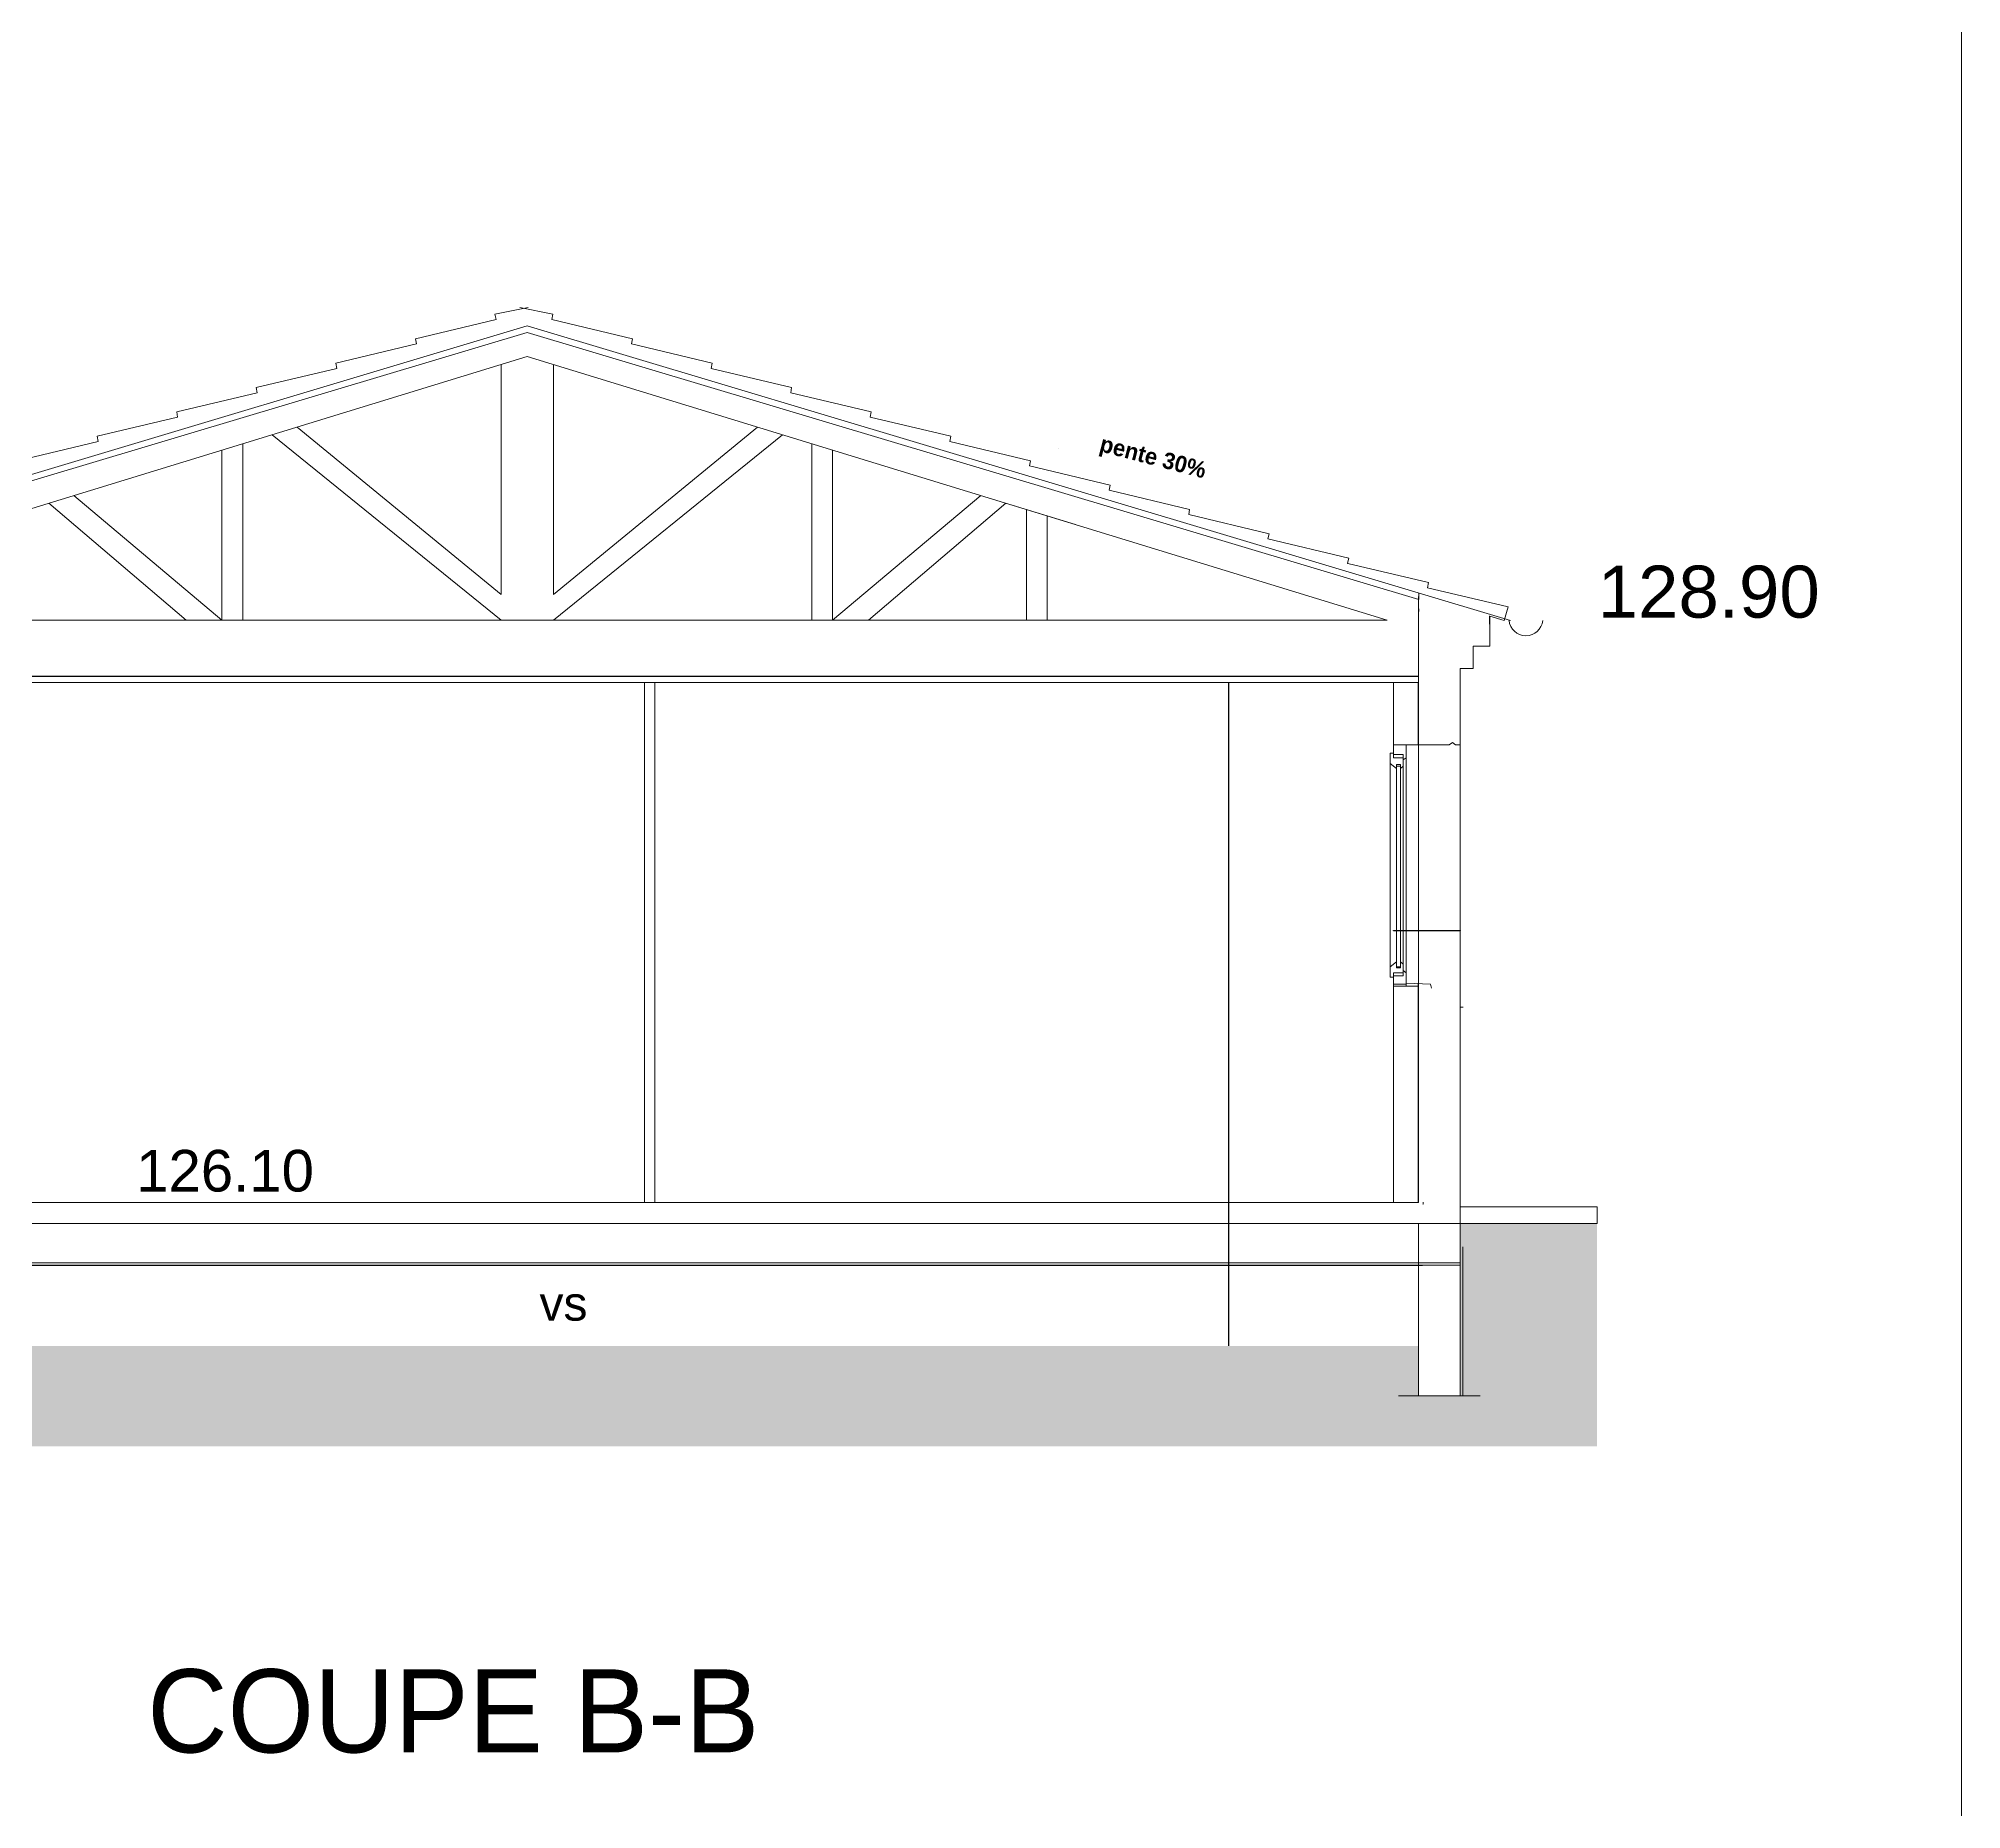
# Model space of a CAD drawing. Header units: metres. Extents: x -12536 to 12621, y -17191 to 9596.
# Drawn here: x -7180 to -6255, y -11956 to -11105 of the extents above; entities that cross this region are included whole.
import ezdxf
from ezdxf.enums import TextEntityAlignment as Align
from ezdxf.lldxf.tags import DXFTag

# ---------------------------------------------------------------- set-up
doc = ezdxf.new("R2010")
doc.units = ezdxf.units.M
doc.header["$MEASUREMENT"] = 0
doc.header["$PDMODE"] = 2
doc.header["$PDSIZE"] = 0.25
for name, color, linetype in [('Calque commun', 7, 'Continuous'), ('Cotations', 7, 'Continuous'), ('Layer4', 7, 'Continuous'), ('Textes', 7, 'Continuous')]:
    doc.layers.add(name, color=color, linetype=linetype)
doc.styles.add('Arial6', font='arial.ttf', dxfattribs={"height": 0.1})
doc.styles.add('Arial7', font='arial.ttf', dxfattribs={"height": 0.2})
doc.styles.add('Arial8', font='arial.ttf', dxfattribs={"height": 0.25})
doc.styles.add('Century Gothic15', font='GOTHIC.TTF', dxfattribs={"height": 0.18})
doc.styles.add('Century Gothic18', font='GOTHIC.TTF', dxfattribs={"height": 0.18})
doc.styles.add('Century Gothic26', font='GOTHICB.TTF', dxfattribs={"height": 0.398543})
tags = doc.linetypes.add('HIDDEN', pattern=[0.375, 0.25, -0.125]).pattern_tags.tags
tags[6:7] = [DXFTag(74, 4), DXFTag(75, 0), DXFTag(340, '0'), DXFTag(46, 1.0), DXFTag(50, 0.0), DXFTag(44, 0.0), DXFTag(45, 0.0)]
tags[4:5] = [DXFTag(74, 4), DXFTag(75, 0), DXFTag(340, '0'), DXFTag(46, 1.0), DXFTag(50, 0.0), DXFTag(44, 0.0), DXFTag(45, 0.0)]
tags = doc.linetypes.add('HIDDENX2', pattern=[0.75, 0.5, -0.25]).pattern_tags.tags
tags[6:7] = [DXFTag(74, 4), DXFTag(75, 0), DXFTag(340, '0'), DXFTag(46, 1.0), DXFTag(50, 0.0), DXFTag(44, 0.0), DXFTag(45, 0.0)]
tags[4:5] = [DXFTag(74, 4), DXFTag(75, 0), DXFTag(340, '0'), DXFTag(46, 1.0), DXFTag(50, 0.0), DXFTag(44, 0.0), DXFTag(45, 0.0)]
doc.dimstyles.new('DIM21', dxfattribs={"dimtxt": 0.18, "dimasz": 0.035, "dimexe": 0.05, "dimexo": 0, "dimgap": 0.05, "dimtad": 1, "dimzin": 1, "dimdsep": 46, "dimtxsty": 'Century Gothic18', "dimblk": 'ORIGIN', "dimcen": 0.09, "dimdle": 0.05, "dimadec": 0, "dimazin": 0, "dimtfac": 1, "dimtdec": 4, "dimtix": 1, "dimtofl": 0, "dimtmove": 0, "dimatfit": 3, "dimfxl": 0.05, "dimfxlon": 1, "dimfrac": 2, "dimtolj": 1, "dimtzin": 0, "dimarcsym": 2})

# ---------------------------------------------------------------- blocks, each defined once
blk = doc.blocks.new('_ORIGIN')
at = {"color": 0, "linetype": 'ByBlock', "lineweight": -2}
blk.add_line((0, 0), (-1, 0), dxfattribs=at)
blk.add_circle((0, 0), 0.5, dxfattribs=at)
blk = doc.blocks.new('*D2120')
at = {"layer": 'Cotations', "color": 0, "linetype": 'ByBlock', "lineweight": -2, "transparency": 16777216}
for p, q in [((-6607.78, -11414.18), (-6607.83, -11414.18)), ((-6607.78, -11444.14), (-6607.78, -11414.21)), ((-6607.78, -11444.18), (-6607.83, -11444.18))]:
    blk.add_line(p, q, dxfattribs=at)
at = {"layer": 'Defpoints', "color": 0, "linetype": 'Continuous', "transparency": 16777216}
for p in [(-6607.78, -11414.18), (-6607.78, -11414.18), (-6607.78, -11444.18)]:
    blk.add_point(p, dxfattribs=at)
at = {"layer": 'Cotations', "color": 0, "linetype": 'Continuous', "lineweight": -2, "transparency": 16777216, "xscale": 0.03500000014901161, "yscale": 0.03500000014901161, "zscale": 0.03500000014901161}
for p, rotation in [((-6607.78, -11414.18), 90), ((-6607.78, -11444.18), 270)]:
    blk.add_blockref('_ORIGIN', p, dxfattribs=dict(at, rotation=rotation))
at = {"layer": 'Cotations', "color": 7, "linetype": 'Continuous', "lineweight": 5, "transparency": 16777216, "insert": (-6607.83, -11429.18), "char_height": 0.18, "attachment_point": 8, "rotation": 90, "line_spacing_factor": 0.776067, "style": 'Century Gothic18'}
blk.add_mtext('\\A1;30.00', dxfattribs=at)
blk = doc.blocks.new('*D2122')
at = {"layer": 'Cotations', "color": 0, "linetype": 'ByBlock', "lineweight": -2, "transparency": 16777216}
for p, q in [((-6528.58, -11533.28), (-6528.58, -11533.38)), ((-6528.54, -11533.33), (-6516.61, -11533.33)), ((-6516.58, -11533.28), (-6516.58, -11533.38))]:
    blk.add_line(p, q, dxfattribs=at)
at = {"layer": 'Defpoints', "color": 0, "linetype": 'Continuous', "transparency": 16777216}
for p in [(-6528.58, -11414.18), (-6516.58, -11414.18), (-6516.58, -11533.33)]:
    blk.add_point(p, dxfattribs=at)
at = {"layer": 'Cotations', "color": 0, "linetype": 'Continuous', "lineweight": -2, "transparency": 16777216, "xscale": 0.03500000014901161, "yscale": 0.03500000014901161, "zscale": 0.03500000014901161, "rotation": 180}
blk.add_blockref('_ORIGIN', (-6528.58, -11533.33), dxfattribs=at)
at = {"layer": 'Cotations', "color": 0, "linetype": 'Continuous', "lineweight": -2, "transparency": 16777216, "xscale": 0.03500000014901161, "yscale": 0.03500000014901161, "zscale": 0.03500000014901161}
blk.add_blockref('_ORIGIN', (-6516.58, -11533.33), dxfattribs=at)
at = {"layer": 'Cotations', "color": 7, "linetype": 'Continuous', "lineweight": 5, "transparency": 16777216, "insert": (-6522.58, -11533.28), "char_height": 0.18, "attachment_point": 8, "line_spacing_factor": 0.776067, "style": 'Century Gothic18'}
blk.add_mtext('\\A1;12.00', dxfattribs=at)
blk = doc.blocks.new('*D2123')
at = {"layer": 'Cotations', "color": 0, "linetype": 'ByBlock', "lineweight": -2, "transparency": 16777216}
for p, q in [((-6516.58, -11533.28), (-6516.58, -11533.38)), ((-6516.54, -11533.33), (-6496.61, -11533.33)), ((-6496.58, -11533.28), (-6496.58, -11533.38))]:
    blk.add_line(p, q, dxfattribs=at)
at = {"layer": 'Defpoints', "color": 0, "linetype": 'Continuous', "transparency": 16777216}
for p in [(-6496.58, -11404.73), (-6516.58, -11414.18), (-6496.58, -11533.33)]:
    blk.add_point(p, dxfattribs=at)
at = {"layer": 'Cotations', "color": 0, "linetype": 'Continuous', "lineweight": -2, "transparency": 16777216, "xscale": 0.03500000014901161, "yscale": 0.03500000014901161, "zscale": 0.03500000014901161, "rotation": 180}
blk.add_blockref('_ORIGIN', (-6516.58, -11533.33), dxfattribs=at)
at = {"layer": 'Cotations', "color": 0, "linetype": 'Continuous', "lineweight": -2, "transparency": 16777216, "xscale": 0.03500000014901161, "yscale": 0.03500000014901161, "zscale": 0.03500000014901161}
blk.add_blockref('_ORIGIN', (-6496.58, -11533.33), dxfattribs=at)
at = {"layer": 'Cotations', "color": 7, "linetype": 'Continuous', "lineweight": 5, "transparency": 16777216, "insert": (-6506.58, -11533.28), "char_height": 0.18, "attachment_point": 8, "line_spacing_factor": 0.776067, "style": 'Century Gothic18'}
blk.add_mtext('\\A1;20.00', dxfattribs=at)
blk = doc.blocks.new('*D2124')
at = {"layer": 'Cotations', "color": 0, "linetype": 'ByBlock', "lineweight": -2, "transparency": 16777216}
for p, q in [((-6607.78, -11664.18), (-6607.83, -11664.18)), ((-6607.78, -11674.15), (-6607.78, -11664.21)), ((-6607.78, -11674.18), (-6607.83, -11674.18))]:
    blk.add_line(p, q, dxfattribs=at)
at = {"layer": 'Defpoints', "color": 0, "linetype": 'Continuous', "transparency": 16777216}
for p in [(-6607.78, -11664.18), (-6607.78, -11664.18), (-6607.78, -11674.18)]:
    blk.add_point(p, dxfattribs=at)
at = {"layer": 'Cotations', "color": 0, "linetype": 'Continuous', "lineweight": -2, "transparency": 16777216, "xscale": 0.03500000014901161, "yscale": 0.03500000014901161, "zscale": 0.03500000014901161}
for p, rotation in [((-6607.78, -11664.18), 90), ((-6607.78, -11674.18), 270)]:
    blk.add_blockref('_ORIGIN', p, dxfattribs=dict(at, rotation=rotation))
at = {"layer": 'Cotations', "color": 7, "linetype": 'Continuous', "lineweight": 5, "transparency": 16777216, "insert": (-6607.83, -11669.18), "char_height": 0.18, "attachment_point": 8, "rotation": 90, "line_spacing_factor": 0.776067, "style": 'Century Gothic18'}
blk.add_mtext('\\A1;10.00', dxfattribs=at)
blk = doc.blocks.new('*D2125')
at = {"layer": 'Cotations', "color": 0, "linetype": 'ByBlock', "lineweight": -2, "transparency": 16777216}
for p, q in [((-6607.78, -11674.18), (-6607.83, -11674.18)), ((-6607.78, -11693.14), (-6607.78, -11674.22)), ((-6607.78, -11693.18), (-6607.83, -11693.18))]:
    blk.add_line(p, q, dxfattribs=at)
at = {"layer": 'Defpoints', "color": 0, "linetype": 'Continuous', "transparency": 16777216}
for p in [(-6607.78, -11674.18), (-6607.78, -11674.18), (-6607.78, -11693.18)]:
    blk.add_point(p, dxfattribs=at)
at = {"layer": 'Cotations', "color": 0, "linetype": 'Continuous', "lineweight": -2, "transparency": 16777216, "xscale": 0.03500000014901161, "yscale": 0.03500000014901161, "zscale": 0.03500000014901161}
for p, rotation in [((-6607.78, -11674.18), 90), ((-6607.78, -11693.18), 270)]:
    blk.add_blockref('_ORIGIN', p, dxfattribs=dict(at, rotation=rotation))
at = {"layer": 'Cotations', "color": 7, "linetype": 'Continuous', "lineweight": 5, "transparency": 16777216, "insert": (-6607.83, -11683.68), "char_height": 0.18, "attachment_point": 8, "rotation": 90, "line_spacing_factor": 0.776067, "style": 'Century Gothic18'}
blk.add_mtext('\\A1;19.00', dxfattribs=at)
blk = doc.blocks.new('*D2126')
at = {"layer": 'Cotations', "color": 0, "linetype": 'ByBlock', "lineweight": -2, "transparency": 16777216}
for p, q in [((-6607.78, -11693.18), (-6607.83, -11693.18)), ((-6607.78, -11733.02), (-6607.78, -11693.21)), ((-6607.78, -11733.05), (-6607.83, -11733.05))]:
    blk.add_line(p, q, dxfattribs=at)
at = {"layer": 'Defpoints', "color": 0, "linetype": 'Continuous', "transparency": 16777216}
for p in [(-6607.78, -11693.18), (-6607.78, -11693.18), (-6607.78, -11733.05)]:
    blk.add_point(p, dxfattribs=at)
at = {"layer": 'Cotations', "color": 0, "linetype": 'Continuous', "lineweight": -2, "transparency": 16777216, "xscale": 0.03500000014901161, "yscale": 0.03500000014901161, "zscale": 0.03500000014901161}
for p, rotation in [((-6607.78, -11693.18), 90), ((-6607.78, -11733.05), 270)]:
    blk.add_blockref('_ORIGIN', p, dxfattribs=dict(at, rotation=rotation))
at = {"layer": 'Cotations', "color": 7, "linetype": 'Continuous', "lineweight": 5, "transparency": 16777216, "insert": (-6607.83, -11713.12), "char_height": 0.18, "attachment_point": 8, "rotation": 90, "line_spacing_factor": 0.776067, "style": 'Century Gothic18'}
blk.add_mtext('\\A1;39.88', dxfattribs=at)
blk = doc.blocks.new('*D2127')
at = {"layer": 'Cotations', "color": 0, "linetype": 'ByBlock', "lineweight": -2, "transparency": 16777216}
for p, q in [((-6607.78, -11664.18), (-6607.83, -11664.18)), ((-6607.78, -11674.15), (-6607.78, -11664.21)), ((-6607.78, -11674.18), (-6607.83, -11674.18))]:
    blk.add_line(p, q, dxfattribs=at)
at = {"layer": 'Defpoints', "color": 0, "linetype": 'Continuous', "transparency": 16777216}
for p in [(-6607.78, -11664.18), (-6607.78, -11664.18), (-6607.78, -11674.18)]:
    blk.add_point(p, dxfattribs=at)
at = {"layer": 'Cotations', "color": 0, "linetype": 'Continuous', "lineweight": -2, "transparency": 16777216, "xscale": 0.03500000014901161, "yscale": 0.03500000014901161, "zscale": 0.03500000014901161}
for p, rotation in [((-6607.78, -11664.18), 90), ((-6607.78, -11674.18), 270)]:
    blk.add_blockref('_ORIGIN', p, dxfattribs=dict(at, rotation=rotation))
at = {"layer": 'Cotations', "color": 7, "linetype": 'Continuous', "lineweight": 5, "transparency": 16777216, "insert": (-6607.83, -11669.18), "char_height": 0.18, "attachment_point": 8, "rotation": 90, "line_spacing_factor": 0.776067, "style": 'Century Gothic18'}
blk.add_mtext('\\A1;10.00', dxfattribs=at)
blk = doc.blocks.new('*D2128')
at = {"layer": 'Cotations', "color": 0, "linetype": 'ByBlock', "lineweight": -2, "transparency": 16777216}
for p, q in [((-6607.78, -11664.18), (-6607.83, -11664.18)), ((-6607.78, -11674.15), (-6607.78, -11664.21)), ((-6607.78, -11674.18), (-6607.83, -11674.18))]:
    blk.add_line(p, q, dxfattribs=at)
at = {"layer": 'Defpoints', "color": 0, "linetype": 'Continuous', "transparency": 16777216}
for p in [(-6607.78, -11664.18), (-6607.78, -11664.18), (-6607.78, -11674.18)]:
    blk.add_point(p, dxfattribs=at)
at = {"layer": 'Cotations', "color": 0, "linetype": 'Continuous', "lineweight": -2, "transparency": 16777216, "xscale": 0.03500000014901161, "yscale": 0.03500000014901161, "zscale": 0.03500000014901161}
for p, rotation in [((-6607.78, -11664.18), 90), ((-6607.78, -11674.18), 270)]:
    blk.add_blockref('_ORIGIN', p, dxfattribs=dict(at, rotation=rotation))
at = {"layer": 'Cotations', "color": 7, "linetype": 'Continuous', "lineweight": 5, "transparency": 16777216, "insert": (-6607.83, -11669.18), "char_height": 0.18, "attachment_point": 8, "rotation": 90, "line_spacing_factor": 0.776067, "style": 'Century Gothic18'}
blk.add_mtext('\\A1;10.00', dxfattribs=at)
blk = doc.blocks.new('*D1981')
at = {"layer": 'Cotations', "color": 0, "linetype": 'ByBlock', "lineweight": -2, "transparency": 16777216}
for p, q in [((-6607.78, -11444.18), (-6607.83, -11444.18)), ((-6607.78, -11664.14), (-6607.78, -11444.21)), ((-6607.78, -11664.18), (-6607.83, -11664.18))]:
    blk.add_line(p, q, dxfattribs=at)
at = {"layer": 'Defpoints', "color": 0, "linetype": 'Continuous', "transparency": 16777216}
for p in [(-6607.78, -11444.18), (-6607.78, -11444.18), (-6607.78, -11664.18)]:
    blk.add_point(p, dxfattribs=at)
at = {"layer": 'Cotations', "color": 0, "linetype": 'Continuous', "lineweight": -2, "transparency": 16777216, "xscale": 0.03500000014901161, "yscale": 0.03500000014901161, "zscale": 0.03500000014901161}
for p, rotation in [((-6607.78, -11444.18), 90), ((-6607.78, -11664.18), 270)]:
    blk.add_blockref('_ORIGIN', p, dxfattribs=dict(at, rotation=rotation))
at = {"layer": 'Cotations', "color": 7, "linetype": 'Continuous', "lineweight": 5, "transparency": 16777216, "insert": (-6607.83, -11554.18), "char_height": 0.18, "attachment_point": 8, "rotation": 90, "line_spacing_factor": 0.776067, "style": 'Century Gothic18'}
blk.add_mtext('\\A1;220.00', dxfattribs=at)

msp = doc.modelspace()

# ---------------------------------------------------------------- hatches: boundary and pattern name
at = {"layer": 'Calque commun', "linetype": 'Continuous', "lineweight": 20, "true_color": 0xc0c0c0}
msp.add_hatch(color=9, dxfattribs=at).paths.add_polyline_path([(-6430.719, -11781.407), (-6430.719, -11674.18), (-6496.577, -11674.18), (-6496.577, -11734.674), (-6496.577, -11757.075), (-6516.577, -11757.075), (-6516.577, -11733.18), (-7376.738, -11733.18), (-7376.738, -11757.075), (-7396.737, -11757.075), (-7396.737, -11689.181), (-7464.622, -11689.181), (-7464.622, -11781.407)])

# ---------------------------------------------------------------- linework, layer by layer
at = {"layer": 'Calque commun', "color": 7, "linetype": 'Continuous', "lineweight": 20}
for p, q in [((-7410.824, -11382.232), (-6945.134, -11242.764)), ((-6472.281, -11384.377), (-6945.134, -11242.764)), ((-7376.738, -11375.165), (-6945.134, -11245.903)), ((-6516.385, -11374.309), (-6945.134, -11245.903)), ((-6516.578, -11412.679), (-6516.578, -11372.868)), ((-6516.577, -11411.179), (-7376.738, -11411.179)), ((-6516.577, -11414.179), (-7376.738, -11414.179)), ((-6528.577, -11414.179), (-6528.577, -11444.179)), ((-6516.578, -11444.178), (-6516.578, -11414.179)), ((-6516.577, -11414.179), (-6516.577, -11411.179)), ((-6496.578, -11415.107), (-6496.578, -11415.107)), ((-6516.237, -11444.179), (-6528.577, -11444.179)), ((-6501.757, -11444.179), (-6516.578, -11444.179)), ((-6500.257, -11443.04), (-6501.757, -11444.178)), ((-6498.757, -11444.178), (-6500.257, -11443.04)), ((-6498.757, -11444.179), (-6496.578, -11444.179)), ((-6528.577, -11559.179), (-6522.428, -11559.179)), ((-6528.577, -11559.179), (-6528.577, -11664.179)), ((-6516.578, -11664.179), (-6516.578, -11575.178)), ((-6496.578, -11666.18), (-6496.578, -11575.178)), ((-6516.577, -11664.18), (-7364.738, -11664.18)), ((-6496.578, -11666.18), (-6430.72, -11666.18)), ((-6496.578, -11667.371), (-6496.578, -11674.18)), ((-6430.72, -11674.18), (-6430.72, -11666.18)), ((-6496.576, -11674.18), (-7396.737, -11674.18)), ((-6516.576, -11693.181), (-6516.576, -11674.18)), ((-6496.577, -11674.18), (-6496.577, -11757.075)), ((-6516.575, -11693.181), (-7396.737, -11693.181)), ((-6496.577, -11693.181), (-6526.578, -11693.181)), ((-6516.578, -11694.196), (-6496.577, -11694.196)), ((-6516.576, -11757.075), (-6516.576, -11693.181))]:
    msp.add_line(p, q, dxfattribs=at)
at = {"layer": 'Calque commun', "color": 7, "linetype": 'Continuous', "lineweight": 5}
for p, q in [((-7358.707, -11384.18), (-6945.133, -11257.538)), ((-6957.641, -11261.368), (-6957.641, -11371.816)), ((-6945.133, -11257.538), (-6531.557, -11384.18)), ((-6932.465, -11261.417), (-6932.465, -11371.816)), ((-6957.641, -11384.18), (-7067.73, -11295.08)), ((-6957.641, -11371.816), (-7055.765, -11291.415)), ((-6932.465, -11371.816), (-6834.388, -11291.45)), ((-6932.465, -11384.18), (-6822.422, -11295.114)), ((-7091.848, -11384.18), (-7091.848, -11302.464)), ((-7081.848, -11299.403), (-7081.848, -11384.18)), ((-6808.258, -11299.451), (-6808.258, -11384.18)), ((-6798.258, -11384.18), (-6798.258, -11302.513)), ((-6689.609, -11301.637), (-6689.609, -11301.637)), ((-7163.11, -11324.286), (-7091.848, -11384.18)), ((-6727.043, -11324.32), (-6798.258, -11384.18)), ((-6681.532, -11338.256), (-6721.335, -11326.068)), ((-7109.067, -11384.18), (-7175.158, -11327.975)), ((-6781.039, -11384.18), (-6714.996, -11328.009)), ((-6705.08, -11331.046), (-6705.079, -11384.18)), ((-6695.08, -11384.18), (-6695.08, -11334.107)), ((-6516.402, -11378.773), (-6516.403, -11380.132)), ((-7358.707, -11384.18), (-6531.557, -11384.18)), ((-7091.848, -11384.18), (-7109.067, -11384.18)), ((-7091.845, -11384.2), (-7109.063, -11384.2)), ((-7081.848, -11384.18), (-7091.848, -11384.18)), ((-7081.845, -11384.2), (-7091.845, -11384.2)), ((-6808.258, -11384.18), (-6798.258, -11384.18)), ((-6808.255, -11384.2), (-6798.256, -11384.2)), ((-6798.258, -11384.18), (-6781.039, -11384.18)), ((-6798.256, -11384.2), (-6781.036, -11384.2)), ((-6705.079, -11384.18), (-6695.08, -11384.18)), ((-6705.077, -11384.2), (-6695.077, -11384.2)), ((-6482.193, -11396.771), (-6482.193, -11394.884)), ((-6490.33, -11407.438), (-6490.33, -11405.491)), ((-6528.577, -11444.179), (-6516.578, -11444.179)), ((-6528.577, -11444.179), (-6516.578, -11444.179)), ((-6516.237, -11444.179), (-6528.577, -11444.179)), ((-6528.577, -11448.827), (-6528.577, -11444.179)), ((-6522.428, -11444.179), (-6522.428, -11560.179)), ((-6516.578, -11444.179), (-6516.578, -11558.886)), ((-6500.257, -11443.04), (-6500.257, -11443.04)), ((-6496.578, -11444.179), (-6496.578, -11667.37)), ((-6496.578, -11444.179), (-6496.578, -11564.658)), ((-6530.228, -11448.129), (-6528.577, -11448.129)), ((-6530.228, -11453.129), (-6530.228, -11448.129)), ((-6527.154, -11455.563), (-6530.228, -11453.129)), ((-6530.228, -11453.129), (-6530.228, -11550.876)), ((-6528.577, -11448.129), (-6528.577, -11450.327)), ((-6523.928, -11448.827), (-6528.577, -11448.827)), ((-6528.577, -11450.327), (-6523.928, -11450.327)), ((-6525.153, -11453.595), (-6527.154, -11453.595)), ((-6527.154, -11453.595), (-6527.154, -11455.563)), ((-6527.154, -11453.595), (-6527.154, -11551.406)), ((-6525.153, -11454.403), (-6527.154, -11454.403)), ((-6525.153, -11454.403), (-6525.153, -11453.595)), ((-6525.153, -11453.595), (-6525.153, -11551.406)), ((-6523.928, -11454.403), (-6525.153, -11455.559)), ((-6525.153, -11455.559), (-6525.153, -11454.403)), ((-6523.928, -11450.327), (-6523.928, -11448.827)), ((-6522.428, -11450.327), (-6523.928, -11451.327)), ((-6523.928, -11451.327), (-6523.928, -11450.327)), ((-6523.928, -11450.327), (-6523.928, -11454.403)), ((-6523.928, -11454.403), (-6523.928, -11549.603)), ((-6522.428, -11448.827), (-6522.428, -11450.327)), ((-6527.154, -11548.442), (-6530.228, -11550.876)), ((-6523.928, -11549.603), (-6525.153, -11548.446)), ((-6530.228, -11550.876), (-6530.228, -11555.877)), ((-6530.228, -11555.877), (-6528.577, -11555.877)), ((-6528.577, -11559.179), (-6528.577, -11553.679)), ((-6528.577, -11553.679), (-6523.928, -11553.679)), ((-6528.577, -11555.178), (-6523.928, -11555.178)), ((-6523.928, -11555.178), (-6528.577, -11555.178)), ((-6525.153, -11550.812), (-6527.154, -11550.812)), ((-6525.153, -11551.406), (-6527.154, -11551.406)), ((-6523.928, -11553.679), (-6523.928, -11549.603)), ((-6523.928, -11555.178), (-6523.928, -11552.395)), ((-6522.428, -11553.679), (-6523.928, -11552.679)), ((-6523.928, -11553.679), (-6523.928, -11555.178)), ((-6528.428, -11560.179), (-6516.578, -11560.179)), ((-6528.428, -11560.179), (-6516.578, -11560.179)), ((-6510.802, -11559.179), (-6522.428, -11558.679)), ((-6516.578, -11560.179), (-6517.008, -11560.179)), ((-6516.578, -11560.179), (-6516.578, -11560.179)), ((-6510.802, -11559.179), (-6510.308, -11561.113)), ((-6495.078, -11570.179), (-6496.578, -11570.179)), ((-6514.296, -11665.002), (-6514.496, -11665.002)), ((-6496.578, -11674.18), (-6430.663, -11674.18))]:
    msp.add_line(p, q, dxfattribs=at)
at = {"layer": 'Calque commun', "color": 5, "linetype": 'ByBlock', "lineweight": -2}
msp.add_line((-7376.738, -11411.179), (-6516.577, -11411.179), dxfattribs=at)
at = {"layer": 'Calque commun', "color": 3, "linetype": 'ByBlock', "lineweight": -2}
for p, q in [((-6516.578, -11444.179), (-6516.578, -11414.179)), ((-6516.578, -11664.179), (-6516.578, -11558.679)), ((-7374.799, -11694.27), (-6514.637, -11694.27))]:
    msp.add_line(p, q, dxfattribs=at)
at = {"layer": 'Calque commun', "color": 13, "linetype": 'Continuous', "lineweight": 5}
msp.add_line((-6514.296, -11665.002), (-6514.296, -11663.987), dxfattribs=at)
at = {"layer": 'Calque commun', "color": 7, "linetype": 'HIDDEN', "lineweight": 20}
msp.add_line((-6495.306, -11685.384), (-6495.306, -11757.075), dxfattribs=at)
at = {"layer": 'Calque commun', "color": 7, "linetype": 'HIDDENX2', "lineweight": 20}
msp.add_line((-6486.974, -11757.075), (-6526.18, -11757.075), dxfattribs=at)
at = {"layer": 'Calque commun', "color": 7, "linetype": 'Continuous', "lineweight": 20, "flags": 128}
msp.add_lwpolyline([(-6473.043, -11384.332, 0.9019888), (-6456.795, -11384.435)], format="xyb", dxfattribs=at)
at = {"layer": 'Cotations', "color": 7, "linetype": 'Continuous', "lineweight": 20}
for p, q in [((-6516.386, -11374.309), (-6516.386, -11371.427)), ((-6482.492, -11382.107), (-6482.492, -11386.163)), ((-6482.492, -11385.374), (-6482.492, -11382.107))]:
    msp.add_line(p, q, dxfattribs=at)
at = {"layer": 'Cotations', "color": 20, "linetype": 'Continuous', "lineweight": 5}
msp.add_line((-6482.492, -11386.163), (-6482.492, -11382.107), dxfattribs=at)
at = {"layer": 'Cotations', "color": 6, "linetype": 'Continuous', "lineweight": 20}
for points in [[(-7190.173, -11307.566, 0), (-7151.446, -11298.344, 0), (-7151.904, -11295.849, 0), (-7113.176, -11286.626, 0), (-7113.634, -11284.131, 0), (-7074.906, -11274.909, 0), (-7075.365, -11272.413, 0), (-7036.636, -11263.191, 0), (-7037.095, -11260.695, 0), (-6998.367, -11251.474, 0), (-6998.826, -11248.978, 0), (-6960.098, -11239.756, 0), (-6960.608, -11237.067, 0), (-6944.711, -11233.933, 0)], [(-6496.577, -11444.179, 0), (-6496.578, -11407.438, 0), (-6490.33, -11407.438, 0), (-6490.33, -11396.771, 0), (-6482.192, -11396.771, 0), (-6482.192, -11382.233, 0), (-6475.33, -11384.377, 0), (-6473.525, -11377.872, 0), (-6512.254, -11368.649, 0), (-6511.795, -11366.154, 0), (-6550.523, -11356.932, 0), (-6550.72, -11356.879, 0), (-6550.063, -11354.437, 0), (-6588.991, -11345.166, 0), (-6588.405, -11342.702, 0), (-6627.061, -11333.497, 0), (-6626.602, -11331.001, 0), (-6665.33, -11321.78, 0), (-6664.872, -11319.284, 0), (-6703.6, -11310.062, 0), (-6703.141, -11307.566, 0), (-6741.869, -11298.344, 0), (-6741.411, -11295.849, 0), (-6780.139, -11286.626, 0), (-6779.681, -11284.131, 0), (-6818.408, -11274.909, 0), (-6817.95, -11272.413, 0), (-6856.678, -11263.191, 0), (-6856.22, -11260.695, 0), (-6894.947, -11251.474, 0), (-6894.489, -11248.978, 0), (-6933.217, -11239.756, 0), (-6932.707, -11237.067, 0), (-6948.603, -11233.933, 0)]]:
    msp.add_polyline3d(points, dxfattribs=at)

# ---------------------------------------------------------------- texts
at = {"layer": 'Layer4', "color": 7, "linetype": 'ByBlock', "lineweight": -2, "style": 'Century Gothic26'}
msp.add_text('pente 30%', height=7.9, rotation=345.341409, dxfattribs=at).set_placement((-6617.866, -11308.482), align=Align.TOP_RIGHT)
at = {"layer": 'Textes', "color": 5, "linetype": 'ByBlock', "lineweight": -2}
for s, height, style, p in [('128.90', 25, 'Arial8', (-6430.435, -11383.013)), ('126.10', 20, 'Arial7', (-7133.087, -11658.874))]:
    msp.add_text(s, height=height, dxfattribs=dict(at, style=style)).set_placement(p)
at = {"layer": 'Textes', "color": 3, "linetype": 'ByBlock', "lineweight": -2, "style": 'Arial6'}
msp.add_text('vs', height=16.5, dxfattribs=at).set_placement((-6939.178, -11720.936))
at = {"layer": 'Textes', "color": 5, "linetype": 'ByBlock', "lineweight": -2, "style": 'Century Gothic15'}
msp.add_text('COUPE B-B', height=40, dxfattribs=at).set_placement((-7127.781, -11888.513), align=Align.TOP_LEFT)

# ---------------------------------------------------------------- dimensions: what is measured, and where the dimension line sits
at = {"layer": 'Cotations', "color": 14, "linetype": 'Continuous', "lineweight": 5}
dim = msp.add_linear_dim(base=(-6496.578, -11533.327), p1=(-6516.578, -11414.179), p2=(-6496.578, -11404.732), dimstyle='DIM21', override={"dimclrt": 7}, dxfattribs=at)
dim.commit()
dim.dimension.update_dxf_attribs({"geometry": '*D2123', "text_midpoint": (-6506.578, -11533.183)})
for p1, p2, distance, picture, middle in [((-6607.784, -11444.179), (-6607.784, -11414.18), 0, '*D2120', (-6607.929, -11429.179)), ((-6528.577, -11414.179), (-6516.578, -11414.179), -119.148, '*D2122', (-6522.577, -11533.183)), ((-6607.784, -11664.18), (-6607.784, -11444.179), 0, '*D1981', (-6607.929, -11554.179)), ((-6607.784, -11674.18), (-6607.784, -11664.18), 0, '*D2124', (-6607.929, -11669.18)), ((-6607.784, -11674.18), (-6607.784, -11664.18), 0, '*D2127', (-6607.929, -11669.18)), ((-6607.784, -11674.18), (-6607.784, -11664.18), 0, '*D2128', (-6607.929, -11669.18)), ((-6607.784, -11693.18), (-6607.784, -11674.18), 0, '*D2125', (-6607.929, -11683.68)), ((-6607.784, -11733.055), (-6607.784, -11693.1799), 0, '*D2126', (-6607.9286, -11713.1174))]:
    dim = msp.add_aligned_dim(p1=p1, p2=p2, distance=distance, dimstyle='DIM21', override={"dimclrt": 7}, dxfattribs=at)
    dim.commit()
    dim.dimension.update_dxf_attribs({"geometry": picture, "text_midpoint": middle})

# ---------------------------------------------------------------- meshes
at = {"layer": 'Calque commun', "color": 7, "linetype": 'Continuous', "lineweight": 5}
mesh = msp.add_polyface(dxfattribs=at)
corners = [(-6255.473, -10253.272), (-12255.473, -10253.272), (-12255.473, -14453.272), (-6255.473, -14453.272)]
mesh.append_faces([[corners[k] for k in face] for face in [(0, 1, 2, 3)]], dxfattribs={"color": 7})
at = {"layer": 'Calque commun', "color": 7, "linetype": 'Continuous', "lineweight": 20}
mesh = msp.add_polyface(dxfattribs=at)
corners = [(-6883.738, -11414.179), (-6888.738, -11414.179), (-6888.738, -11664.18), (-6883.738, -11664.18)]
mesh.append_faces([[corners[k] for k in face] for face in [(0, 1, 2, 3)]], dxfattribs={"color": 7})

doc.saveas('drawing.dxf')
